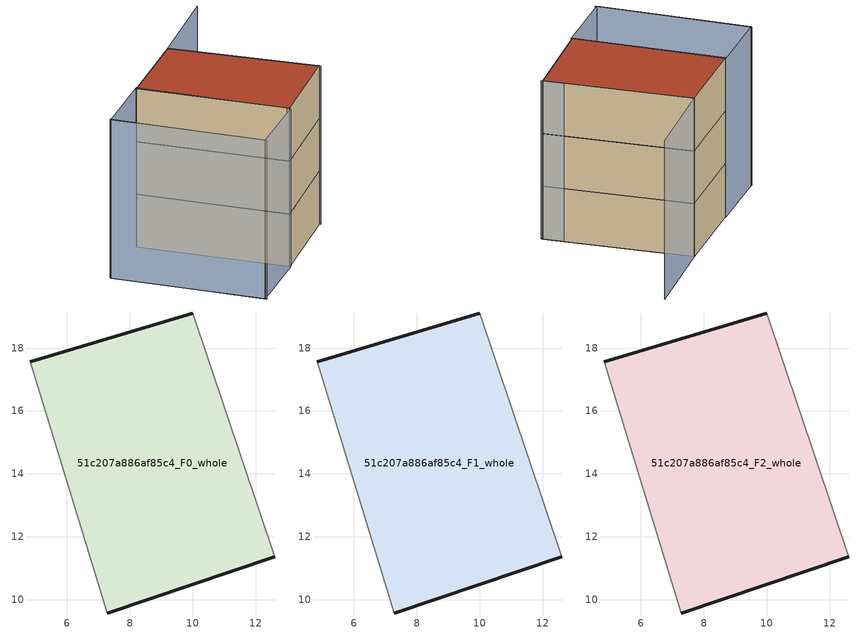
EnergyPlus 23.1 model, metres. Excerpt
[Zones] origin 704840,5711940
51c207a886af85c4_F0_whole
 floor ground (EU_floor_Construction): 12.61,11.37 10,19.12 4.83,17.56 7.28,9.58 z0
 wall outside (EU_wall_Construction): 4.83,17.56 10,19.12 / 12.61,11.37 7.28,9.58 z0:3
 wall adiabatic (EU_wall_Construction): 7.28,9.58 4.83,17.56 / 10,19.12 12.61,11.37 z0:3
51c207a886af85c4_F1_whole
 floor to 51c207a886af85c4_F0_whole (EU_floor_Construction): 12.61,11.37 10,19.12 4.83,17.56 7.28,9.58 z3
 wall outside (EU_wall_Construction): 4.83,17.56 10,19.12 / 12.61,11.37 7.28,9.58 z3:6
 wall adiabatic (EU_wall_Construction): 7.28,9.58 4.83,17.56 / 10,19.12 12.61,11.37 z3:6
51c207a886af85c4_F2_whole
 floor to 51c207a886af85c4_F1_whole (EU_floor_Construction): 12.61,11.37 10,19.12 4.83,17.56 7.28,9.58 z6
 wall outside (EU_wall_Construction): 4.83,17.56 10,19.12 / 12.61,11.37 7.28,9.58 z6:9
 wall adiabatic (EU_wall_Construction): 7.28,9.58 4.83,17.56 / 10,19.12 12.61,11.37 z6:9
 roof outside (EU_roof_Construction): 10,19.12 12.61,11.37 7.28,9.58 4.83,17.56 z9
shading: 0.9,16.47 3.24,8.25 / 12.63,11.3 10,19.12 / 10,19.12 15.29,20.9 / 3.22,8.33 0.84,16.42 / 0.84,16.42 4.92,17.62 / 4.92,17.62 7.29,9.53 / 7.29,9.53 3.22,8.33 z0:9
[Building]
EU S2 Campaign: North Axis=0; Terrain=City; Solar Distribution=FullExterior
[Site:Location]
London: Latitude=51.5; Longitude=-0.5; Time Zone=0; Elevation=25
[SizingPeriod:WeatherFileDays]
AnnualSizingPeriod: Begin Month=1; Begin Day of Month=1; End Month=12; End Day of Month=31; Day of Week for Start Day=Monday; Use Weather File Daylight Saving Period=No; Use Weather File Rain and Snow Indicators=No
[MATERIAL]
EU_InternalMass_Material: Roughness=MediumRough; Thickness=0.1; Conductivity=1; Density=1800; Specific Heat=900; Thermal Absorptance=0.9; Solar Absorptance=0.7; Visible Absorptance=0.7
[MATERIAL:NOMASS] Roughness=MediumRough; Thermal Absorptance=0.9; Solar Absorptance=0.7; Visible Absorptance=0.7
Name | Thermal Resistance
EU_wall_NoMass | 1.04674
EU_roof_NoMass | 4.32442
EU_floor_NoMass | 2.04616
[CONSTRUCTION]
EU_wall_Construction: EU_wall_NoMass
EU_roof_Construction: EU_roof_NoMass
EU_floor_Construction: EU_floor_NoMass
EU_InternalMass_Construction: EU_InternalMass_Material
[ZONE] Type=1; Multiplier=1; Ceiling Height=autocalculate; Volume=136.515; Floor Area=autocalculate; Part of Total Floor Area=Yes
51c207a886af85c4_F0_whole; 51c207a886af85c4_F1_whole; 51c207a886af85c4_F2_whole
[INTERNALMASS] Construction=EU_InternalMass_Construction; Surface Area=45.5051
Name | Zone or ZoneList
51c207a886af85c4_F0_whole_EU_InternalMass | 51c207a886af85c4_F0_whole
51c207a886af85c4_F1_whole_EU_InternalMass | 51c207a886af85c4_F1_whole
51c207a886af85c4_F2_whole_EU_InternalMass | 51c207a886af85c4_F2_whole
[OTHEREQUIPMENT] Fuel Type=Electricity; Design Level Calculation Method=Watts/Area; Power per Zone Floor Area=1; Fraction Latent=0; Fraction Radiant=0; Fraction Lost=0; Carbon Dioxide Generation Rate=0; EndUse Subcategory=EU_Step8_InternalGains
Name | Zone or ZoneList or Space or SpaceList | Schedule
EU_Step8_InternalGain_51c207a886af85c4_F0_whole_f000 | 51c207a886af85c4_F0_whole | EU_Step8_GainSchedule_51c207a886af85c4_F0_whole_f000
EU_Step8_InternalGain_51c207a886af85c4_F1_whole_f000 | 51c207a886af85c4_F1_whole | EU_Step8_GainSchedule_51c207a886af85c4_F1_whole_f000
EU_Step8_InternalGain_51c207a886af85c4_F2_whole_f000 | 51c207a886af85c4_F2_whole | EU_Step8_GainSchedule_51c207a886af85c4_F2_whole_f000
[ZONEVENTILATION:DESIGNFLOWRATE] Schedule=EU_AlwaysOn; Design Flow Rate Calculation Method=AirChanges/Hour; Air Changes per Hour=0.488719; Ventilation Type=Natural; Fan Pressure Rise=0; Fan Total Efficiency=1; Constant Term Coefficient=1; Temperature Term Coefficient=0; Velocity Term Coefficient=0; Velocity Squared Term Coefficient=0; Minimum Indoor Temperature=-100; Maximum Indoor Temperature=100; Delta Temperature=-100; Minimum Outdoor Temperature=-100; Maximum Outdoor Temperature=100; Maximum Wind Speed=40
Name | Zone or ZoneList or Space or SpaceList
EU_ConstantAir_51c207a886af85c4_F0_whole | 51c207a886af85c4_F0_whole
EU_ConstantAir_51c207a886af85c4_F1_whole | 51c207a886af85c4_F1_whole
EU_ConstantAir_51c207a886af85c4_F2_whole | 51c207a886af85c4_F2_whole
[HVACTEMPLATE:THERMOSTAT] Constant Heating Setpoint=20; Constant Cooling Setpoint=50
EU_HeatOnly_51c207a886af85c4_F0_whole; EU_HeatOnly_51c207a886af85c4_F1_whole; EU_HeatOnly_51c207a886af85c4_F2_whole
[HVACTEMPLATE:ZONE:IDEALLOADSAIRSYSTEM] System Availability Schedule=EU_AlwaysOn; Maximum Heating Supply Air Temperature=50; Minimum Cooling Supply Air Temperature=13; Maximum Heating Supply Air Humidity Ratio=0.0156; Minimum Cooling Supply Air Humidity Ratio=0.0077; Heating Limit=NoLimit; Cooling Limit=NoLimit; Heating Availability Schedule=EU_AlwaysOn; Cooling Availability Schedule=EU_CoolingOff; Dehumidification Control Type=ConstantSensibleHeatRatio; Cooling Sensible Heat Ratio=0.7; Dehumidification Setpoint=60; Humidification Control Type=None; Humidification Setpoint=30; Outdoor Air Method=None; Outdoor Air Flow Rate per Person=0.00944; Outdoor Air Flow Rate per Zone Floor Area=0; Outdoor Air Flow Rate per Zone=0; Demand Controlled Ventilation Type=None; Outdoor Air Economizer Type=NoEconomizer; Heat Recovery Type=None; Sensible Heat Recovery Effectiveness=0.7; Latent Heat Recovery Effectiveness=0.65
Name | Template Thermostat
51c207a886af85c4_F0_whole | EU_HeatOnly_51c207a886af85c4_F0_whole
51c207a886af85c4_F1_whole | EU_HeatOnly_51c207a886af85c4_F1_whole
51c207a886af85c4_F2_whole | EU_HeatOnly_51c207a886af85c4_F2_whole
[SIZING:ZONE] Zone Cooling Design Supply Air Temperature Input Method=SupplyAirTemperature; Zone Cooling Design Supply Air Temperature=13; Zone Heating Design Supply Air Temperature Input Method=SupplyAirTemperature; Zone Heating Design Supply Air Temperature=50; Zone Cooling Design Supply Air Humidity Ratio=0.008; Zone Heating Design Supply Air Humidity Ratio=0.008; Cooling Design Air Flow Method=DesignDay; Cooling Design Air Flow Rate=0; Cooling Minimum Air Flow per Zone Floor Area=0.000762; Cooling Minimum Air Flow=0; Cooling Minimum Air Flow Fraction=0.2; Heating Design Air Flow Method=DesignDay; Heating Design Air Flow Rate=0; Heating Maximum Air Flow per Zone Floor Area=0.002032; Heating Maximum Air Flow=0.141576; Heating Maximum Air Flow Fraction=0.3; Account for Dedicated Outdoor Air System=No; Dedicated Outdoor Air System Control Strategy=NeutralSupplyAir; Dedicated Outdoor Air Low Setpoint Temperature for Design=autosize; Dedicated Outdoor Air High Setpoint Temperature for Design=autosize; Zone Load Sizing Method=Sensible Load Only No Latent Load; Zone Latent Cooling Design Supply Air Humidity Ratio Input Method=HumidityRatioDifference; Zone Cooling Design Supply Air Humidity Ratio Difference=0.005; Zone Latent Heating Design Supply Air Humidity Ratio Input Method=HumidityRatioDifference; Zone Humidification Design Supply Air Humidity Ratio Difference=0.005
51c207a886af85c4_F0_whole; 51c207a886af85c4_F1_whole; 51c207a886af85c4_F2_whole
[SCHEDULE:CONSTANT]
Name | Hourly Value
EU_AlwaysOn | 1
EU_CoolingOff | 0
[SCHEDULE:FILE] Column Number=1; Rows to Skip at Top=0; Number of Hours of Data=8760; Column Separator=Comma; Interpolate to Timestep=No; Minutes per Item=60; Adjust Schedule for Daylight Savings=Yes
Name | File
EU_Step8_GainSchedule_51c207a886af85c4_F0_whole_f000 | ../../schedules/51c207a886af85c4/51c207a886af85c4_F0_whole_f000_gain.csv
EU_Step8_GainSchedule_51c207a886af85c4_F1_whole_f000 | ../../schedules/51c207a886af85c4/51c207a886af85c4_F1_whole_f000_gain.csv
EU_Step8_GainSchedule_51c207a886af85c4_F2_whole_f000 | ../../schedules/51c207a886af85c4/51c207a886af85c4_F2_whole_f000_gain.csv
